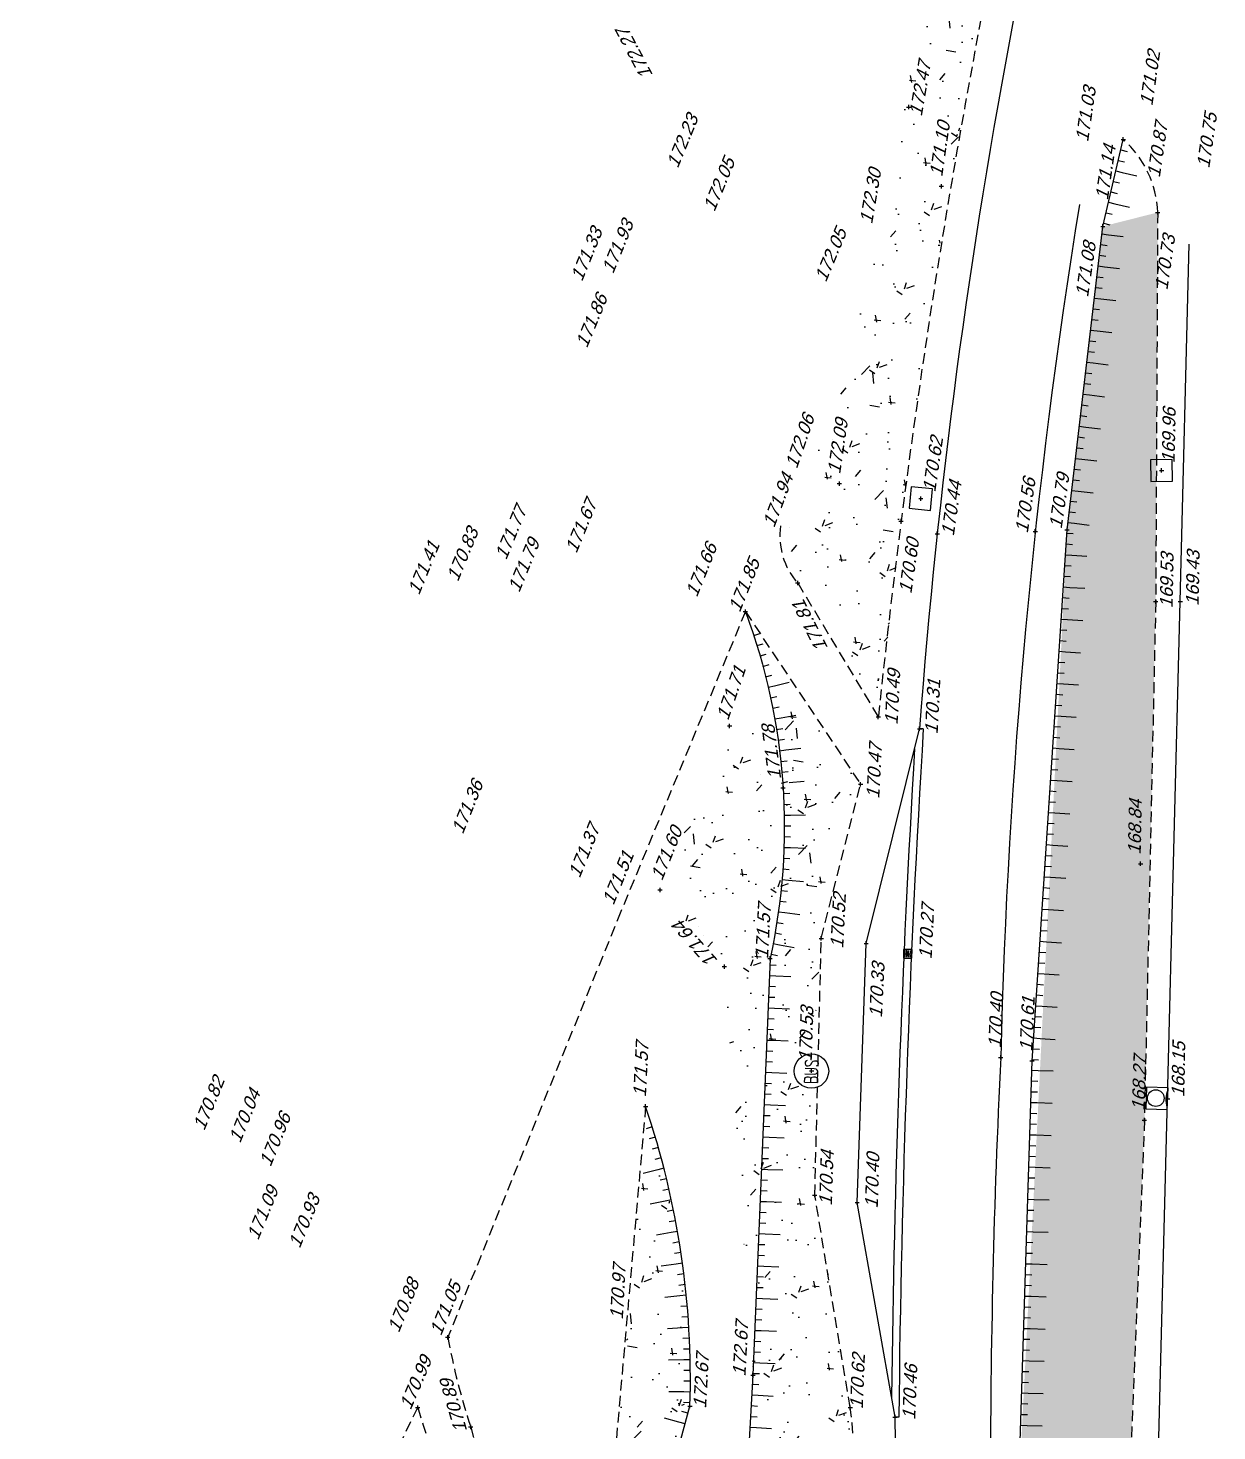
# Model space of a CAD drawing. Header units: metres. Extents: x 1633075 to 1634601, y 8175308 to 8177203.
# Drawn here: x 1634213.4 to 1634268.6, y 8176672 to 8176737.2 of the extents above; entities that cross this region are included whole.
import ezdxf

# ---------------------------------------------------------------- set-up
doc = ezdxf.new("R2010")
doc.units = ezdxf.units.M
doc.header["$LTSCALE"] = 2
doc.header["$PDMODE"] = 2
doc.header["$PDSIZE"] = 0.1
doc.linetypes.add('CACHE', pattern=[0.375, 0.25, -0.125])
doc.linetypes.add('CONTINU', pattern=[0])
for name, color, linetype in [('C15785 - ALLEE', 7, 'CACHE'), ('C15785 - ASSAINIS', 6, 'Continuous'), ('C15785 - BORDURES', 7, 'CONTINU'), ('C15785 - BTALUS', 3, 'CACHE'), ('C15785 - EP', 4, 'Continuous'), ('C15785 - HTALUS', 7, 'Continuous'), ('C15785 - MOBILIER', 252, 'Continuous'), ('C15785 - POINT 2D', 7, 'Continuous'), ('C15785 - Talus', 7, 'Continuous'), ('C15785 - VEGET', 3, 'Continuous'), ('C15785 - Z', 7, 'Continuous')]:
    doc.layers.add(name, color=color, linetype=linetype)
doc.styles.add('ASS', font='ROMANS.shx', dxfattribs={"width": 0.7, "height": 2.750686})
doc.styles.get("Standard").update_dxf_attribs({"font": 'arial.ttf'})
pattern_1 = [(49.50002714, (1050220.128, 8061047.714), (3.640772945, -0.350564668), [0.381, -4.191]), (354.50002714, (1050220.128, 8061047.714), (-0.671486242, 3.827137998), [0.3048, -3.3528]), (99.95102714, (1050220.4313, 8061047.6847), (2.969299724, 3.476555826), [0.3238, -3.5618]), (45.6842271, (1050220.1367, 8061048.73), (5.414037124, -0.888123595), [0.5715, -6.2865]), (96.1356271, (1050220.588, 8061048.656), (4.79108493, 4.906890634), [0.4857, -5.3427]), (350.6840271, (1050220.137, 8061048.73), (4.79109228, 4.90688181), [0.4572, -5.0292]), (20.50002714, (1050220.6425, 8061048.4715), (3.014334644, -2.071692516), [0.381, -4.191]), (325.50002714, (1050220.6425, 8061048.4715), (1.26813822, 3.672833305), [0.3048, -3.3528]), (70.95142714, (1050220.8937, 8061048.2988), (4.282464587, 1.601149064), [0.3238, -3.5618]), (37.00002714, (1050220.1279, 8061047.7139), (0.076526363, 1.6904973657), [0, -3.31216, 0, -3.4036, 0, -3.3655]), (7.00002714, (1050220.1279, 8061047.714), (1.353826008, 1.991873763), [0, -1.94056, 0, -3.23596, 0, -1.2827]), (327.00002714, (1050218.9951, 8061047.7238), (2.7107088696, -0.138233956), [0, -1.27, 0, -3.9624, 0, -5.2578]), (317.00002714, (1050218.487, 8061047.7282), (2.9669082965, 0.482658772), [0, -1.651, 0, -2.63144, 0, -3.7338])]

# ---------------------------------------------------------------- blocks, each defined once
blk = doc.blocks.new('BL16')
at = {"color": 0}
for p, q in [((0.5, 0.5), (-0.5, 0.5)), ((-0.5, 0.5), (-0.5, -0.5)), ((0.5, -0.5), (0.5, 0.5)), ((-0.5, -0.5), (0.5, -0.5))]:
    blk.add_line(p, q, dxfattribs=at)
blk = doc.blocks.new('TALH100A')
blk.add_line((0, 0.3), (0, 1))
blk = doc.blocks.new('TALH100B')
blk.add_line((0, 0), (0, 0.3))
blk = doc.blocks.new('TALB100A')
blk.add_line((0, -0.3), (0, -1))
blk = doc.blocks.new('TALB100B')
blk.add_line((0, 0), (0, -0.3))

msp = doc.modelspace()

# ---------------------------------------------------------------- hatches: boundary and pattern name
at = {"layer": 'C15785 - VEGET'}
h = msp.add_hatch(dxfattribs=at)
h.set_pattern_fill('AR-CONC', color=256, scale=0.02, angle=-0.49997, style=0)
h.set_pattern_definition(pattern_1)
h.paths.add_polyline_path([(1634261.534, 8176760.12), (1634262.789, 8176775.806), (1634260.839, 8176776.678), (1634253.149, 8176757.696), (1634255.183, 8176756.878), (1634256.016, 8176754.559), (1634255.596, 8176748.535), (1634255.165, 8176739.866), (1634253.359, 8176728.97), (1634250.638, 8176718.9), (1634248.675, 8176714.274), (1634248.664, 8176712.995), (1634249.362, 8176711.425), (1634252.87, 8176705.341), (1634255.092, 8176723.448), (1634257.5, 8176737.411)])
h = msp.add_hatch(dxfattribs=at)
h.set_pattern_fill('AR-CONC', color=256, scale=0.015, angle=-0.49997, style=0)
h.set_pattern_definition([(49.50002714, (1050220.1279, 8061047.714), (2.730579709, -0.262923501), [0.28575, -3.14325]), (354.50002714, (1050220.128, 8061047.714), (-0.503614682, 2.870353498), [0.2286, -2.5146]), (99.95102714, (1050220.3554, 8061047.692), (2.226974793, 2.607416869), [0.24285, -2.67135]), (45.68422714, (1050220.1345, 8061048.476), (4.060527843, -0.666092696), [0.428625, -4.714875]), (96.13562714, (1050220.473, 8061048.4204), (3.593313698, 3.680167975), [0.364275, -4.007025]), (350.6840271, (1050220.1345, 8061048.476), (3.59331921, 3.680161356), [0.3429, -3.7719]), (20.50002714, (1050220.5139, 8061048.282), (2.260750983, -1.553769387), [0.28575, -3.14325]), (325.50002714, (1050220.5139, 8061048.282), (0.951103664, 2.754624979), [0.2286, -2.5146]), (70.95142714, (1050220.7022, 8061048.1526), (3.21184844, 1.200861798), [0.24285, -2.67135]), (37.00002714, (1050220.1279, 8061047.7139), (0.0573947724, 1.2678730242), [0, -2.48412, 0, -2.5527, 0, -2.524125]), (7.00002714, (1050220.1279, 8061047.7139), (1.0153695058, 1.4939053223), [0, -1.45542, 0, -2.42697, 0, -0.962025]), (327.00002714, (1050219.2783, 8061047.7213), (2.0330316522, -0.103675467), [0, -0.9525, 0, -2.9718, 0, -3.94335]), (317.00002714, (1050218.8973, 8061047.7247), (2.2251812224, 0.3619940787), [0, -1.23825, 0, -1.97358, 0, -2.80035])])
h.paths.add_polyline_path([(1634263.294, 8176727.946), (1634265.843, 8176728.592), (1634265.75, 8176710.513), (1634265.228, 8176686.429), (1634264.145, 8176660.024), (1634258.408, 8176658.662), (1634259.361, 8176668.542), (1634261.634, 8176713.846)])
h = msp.add_hatch(dxfattribs=at)
h.set_pattern_fill('AR-CONC', color=256, scale=0.02, angle=-0.49997, style=0)
h.set_pattern_definition(pattern_1)
h.paths.add_polyline_path([(1634247.041, 8176674.577), (1634247.837, 8176693.936), (1634245.715, 8176693.557), (1634245.954, 8176704.737), (1634249.279, 8176705.784), (1634252.041, 8176702.031), (1634250.214, 8176694.868), (1634249.76, 8176688.715), (1634249.911, 8176682.94), (1634251.56, 8176673.071), (1634251.391, 8176668.27), (1634250.729, 8176662.195), (1634246.95, 8176661.742), (1634240.149, 8176663.868), (1634242.056, 8176686.959), (1634243.234, 8176682.449), (1634244.041, 8176677.212), (1634243.885, 8176673.322), (1634242.744, 8176668.102), (1634246.767, 8176668.675)])
h = msp.add_hatch(dxfattribs=at)
h.set_pattern_fill('AR-CONC', color=256, scale=0.02, angle=-0.49997, style=0)
h.set_pattern_definition(pattern_1)
h.paths.add_polyline_path([(1634247.041, 8176674.577), (1634245.715, 8176693.557), (1634247.837, 8176693.936)])
h.paths.add_polyline_path([(1634245.715, 8176693.557), (1634245.954, 8176704.737), (1634242.724, 8176697.115)])

# ---------------------------------------------------------------- linework, layer by layer
at = {"layer": 'C15785 - ALLEE'}
for points in [[(1634249.118, 8176711.378), (1634252.862, 8176705.154)], [(1634246.688, 8176710.049), (1634240.907, 8176696.118), (1634232.861, 8176676.337)], [(1634246.688, 8176710.049), (1634252.041, 8176702.031)], [(1634251.56, 8176673.071), (1634249.911, 8176682.94), (1634250.214, 8176694.868), (1634252.041, 8176702.031)]]:
    msp.add_lwpolyline(points, dxfattribs=at)
for centre, radius, start, end in [((1634643.509, 8176664.243), 392.784, 169.23962, 174.02144), ((1634251.538, 8176713.546), 3.249, 171.46361, 221.85155), ((1634263.533, 8176681.953), 31.181, 190.37582, 198.29157), ((1633937.77, 8176815.353), 326.342, 327.61642, 334.15214), ((1634249.034, 8176677.948), 18.235, 195.50496, 238.01665), ((1634216.676, 8176668.804), 35.144, 347.89422, 6.97324), ((1634246.735, 8176675.054), 13.13, 192.70637, 239.14352)]:
    msp.add_arc(centre, radius, start, end, dxfattribs=at)
at = {"layer": 'C15785 - ASSAINIS'}
for p, q in [((1634254.033, 8176694.354), (1634254.027, 8176693.954)), ((1634254.027, 8176693.954), (1634254.427, 8176693.948)), ((1634254.433, 8176694.348), (1634254.033, 8176694.354)), ((1634254.107, 8176693.993), (1634254.112, 8176694.313)), ((1634254.187, 8176693.992), (1634254.192, 8176694.312)), ((1634254.267, 8176693.991), (1634254.272, 8176694.311)), ((1634254.347, 8176693.989), (1634254.352, 8176694.309)), ((1634254.427, 8176693.948), (1634254.433, 8176694.348)), ((1634265.324, 8176687.954), (1634265.288, 8176686.955)), ((1634266.324, 8176687.917), (1634265.324, 8176687.954)), ((1634266.287, 8176686.918), (1634266.324, 8176687.917)), ((1634265.288, 8176686.955), (1634266.287, 8176686.918))]:
    msp.add_line(p, q, dxfattribs=at)
msp.add_circle((1634265.752, 8176687.447), 0.389, dxfattribs=at)
msp.add_arc((1634267.272, 8176687.39), 1.049, 155.07654, 200.71271, dxfattribs=at)
at = {"layer": 'C15785 - BORDURES'}
for points in [[(1634265.59, 8176659.551), (1634266.305, 8176687.418), (1634266.89, 8176710.525), (1634267.309, 8176727.126)], [(1634253.641, 8176672.625), (1634251.881, 8176682.601), (1634252.299, 8176694.631), (1634254.778, 8176704.607)], [(1634254.953, 8176704.596), (1634254.778, 8176704.607)], [(1634253.816, 8176672.618), (1634253.641, 8176672.625)]]:
    msp.add_lwpolyline(points, dxfattribs=at)
for centre, radius, start, end in [((1634548.375, 8176682.46), 294.432, 169.1921, 175.68619), ((1634550.976, 8176682.366), 292.507, 170.8329, 178.63486), ((1634892.692, 8176665.915), 638.911, 176.529015, 179.398425), ((1634892.692, 8176665.915), 639.261, 176.613429, 179.314988), ((1634653.546, 8176669.897), 395.472, 177.18281, 180.09582), ((1634183.2, 8176670.927), 70.462, 351.59285, 1.38013)]:
    msp.add_arc(centre, radius, start, end, dxfattribs=at)
at = {"layer": 'C15785 - BTALUS'}
for points in [[(1634265.843, 8176728.592), (1634265.75, 8176710.513), (1634265.228, 8176686.429), (1634264.145, 8176660.024)], [(1634242.052, 8176687.063), (1634240.001, 8176663.783)]]:
    msp.add_lwpolyline(points, dxfattribs=at)
msp.add_arc((1634261.092, 8176728.422), 4.754, 2.04689, 48.51175, dxfattribs=at)
at = {"layer": 'C15785 - HTALUS'}
msp.add_lwpolyline([(1634258.408, 8176658.662), (1634259.361, 8176668.542), (1634260.008, 8176689.181), (1634261.634, 8176713.846), (1634263.294, 8176727.946), (1634264.241, 8176731.983)], dxfattribs=at)
msp.add_lwpolyline([(1634246.688, 8176710.049, -0.143797), (1634247.837, 8176693.936), (1634247.041, 8176674.577), (1634246.685, 8176668.516), (1634242.749, 8176668.081), (1634244.112, 8176673.142, 0.089695), (1634242.052, 8176687.063, 0.089695)], format="xyb", dxfattribs=at)
at = {"layer": 'C15785 - MOBILIER'}
msp.add_circle((1634249.757, 8176688.702), 0.8, dxfattribs=at)
at = {"layer": 'C15785 - POINT 2D'}
for p in [(1634254.279, 8176733.491), (1634264.241, 8176731.983), (1634255.796, 8176729.809), (1634265.843, 8176728.592), (1634263.294, 8176727.946), (1634266.022, 8176716.606), (1634251.053, 8176715.998), (1634254.839, 8176715.3), (1634253.922, 8176714.254), (1634255.602, 8176713.664), (1634260.156, 8176713.771), (1634261.634, 8176713.846), (1634249.118, 8176711.378), (1634246.688, 8176710.049), (1634265.75, 8176710.513), (1634266.89, 8176710.525), (1634252.862, 8176705.154), (1634245.954, 8176704.737), (1634254.778, 8176704.607), (1634248.435, 8176701.868), (1634252.041, 8176702.031), (1634265.049, 8176698.334), (1634242.724, 8176697.115), (1634250.214, 8176694.868), (1634252.299, 8176694.631), (1634247.837, 8176693.936), (1634254.23, 8176694.151), (1634245.715, 8176693.557), (1634258.552, 8176689.334), (1634260.008, 8176689.181), (1634249.76, 8176688.715), (1634266.305, 8176687.418), (1634242.052, 8176687.063), (1634265.228, 8176686.429), (1634249.911, 8176682.94), (1634251.881, 8176682.601), (1634232.861, 8176676.337), (1634247.041, 8176674.577), (1634231.463, 8176673.073), (1634244.112, 8176673.142), (1634251.56, 8176673.071), (1634253.641, 8176672.625), (1634233.927, 8176672.167)]:
    msp.add_point(p, dxfattribs=at)

# ---------------------------------------------------------------- block references
at = {"layer": 'C15785 - EP'}
for p, rotation in [((1634266.022, 8176716.606), 1.102743157622345), ((1634254.839, 8176715.3), 84.24900150536762)]:
    msp.add_blockref('BL16', p, dxfattribs=dict(at, rotation=rotation))
at = {"layer": 'C15785 - Talus'}
for name, p, rotation in [('TALB100B', (1634264.013, 8176731.01), 76.79436728236622), ('TALB100B', (1634264.127, 8176731.497), 76.79436728236622), ('TALB100B', (1634263.898, 8176730.523), 76.79436728236622), ('TALB100A', (1634263.898, 8176730.523), 76.79436728236622), ('TALB100B', (1634263.784, 8176730.036), 76.79436728236622), ('TALB100B', (1634263.556, 8176729.063), 76.79436728236622), ('TALB100B', (1634263.67, 8176729.549), 76.79436728236622), ('TALB100A', (1634263.556, 8176729.063), 76.79436728236622), ('TALB100B', (1634263.442, 8176728.576), 76.79436728236622), ('TALB100B', (1634263.327, 8176728.089), 76.79436728236622), ('TALB100B', (1634263.194, 8176727.099), 83.28506651280411), ('TALB100B', (1634263.253, 8176727.595), 83.28506651280411), ('TALB100A', (1634263.253, 8176727.595), 83.28506651280411), ('TALB100B', (1634263.136, 8176726.602), 83.28506651280411), ('TALB100B', (1634263.077, 8176726.106), 83.28506651280411), ('TALB100A', (1634263.077, 8176726.106), 83.28506651280411), ('TALB100B', (1634262.96, 8176725.113), 83.28506651280411), ('TALB100B', (1634263.019, 8176725.609), 83.28506651280411), ('TALB100B', (1634262.902, 8176724.616), 83.28506651280411), ('TALB100A', (1634262.902, 8176724.616), 83.28506651280411), ('TALB100B', (1634262.843, 8176724.119), 83.28506651280411), ('TALB100B', (1634262.726, 8176723.126), 83.28506651280411), ('TALB100B', (1634262.785, 8176723.623), 83.28506651280411), ('TALB100B', (1634262.668, 8176722.63), 83.28506651280411), ('TALB100A', (1634262.726, 8176723.126), 83.28506651280411), ('TALB100B', (1634262.609, 8176722.133), 83.28506651280411), ('TALB100B', (1634262.551, 8176721.637), 83.28506651280411), ('TALB100A', (1634262.551, 8176721.637), 83.28506651280411), ('TALB100B', (1634262.434, 8176720.643), 83.28506651280411), ('TALB100B', (1634262.493, 8176721.14), 83.28506651280411), ('TALB100B', (1634262.376, 8176720.147), 83.28506651280411), ('TALB100A', (1634262.376, 8176720.147), 83.28506651280411), ('TALB100B', (1634262.317, 8176719.65), 83.28506651280411), ('TALB100B', (1634262.2, 8176718.657), 83.28506651280411), ('TALB100B', (1634262.259, 8176719.154), 83.28506651280411), ('TALB100A', (1634262.2, 8176718.657), 83.28506651280411), ('TALB100B', (1634262.142, 8176718.161), 83.28506651280411), ('TALB100B', (1634262.083, 8176717.664), 83.28506651280411), ('TALB100B', (1634261.966, 8176716.671), 83.28506651280411), ('TALB100B', (1634262.025, 8176717.167), 83.28506651280411), ('TALB100A', (1634262.025, 8176717.167), 83.28506651280411), ('TALB100B', (1634261.908, 8176716.174), 83.28506651280411), ('TALB100B', (1634261.849, 8176715.678), 83.28506651280411), ('TALB100A', (1634261.849, 8176715.678), 83.28506651280411), ('TALB100B', (1634261.732, 8176714.685), 83.28506651280411), ('TALB100B', (1634261.791, 8176715.181), 83.28506651280411), ('TALB100B', (1634261.674, 8176714.188), 83.28506651280411), ('TALB100A', (1634261.674, 8176714.188), 83.28506651280411), ('TALB100B', (1634261.624, 8176713.691), 86.22775406572458), ('TALB100B', (1634261.558, 8176712.693), 86.22775406572458), ('TALB100B', (1634261.591, 8176713.192), 86.22775406572458), ('TALB100B', (1634261.525, 8176712.194), 86.22775406572458), ('TALB100A', (1634261.558, 8176712.693), 86.22775406572458), ('TALB100B', (1634261.492, 8176711.695), 86.22775406572458), ('TALB100B', (1634261.459, 8176711.196), 86.22775406572458), ('TALB100A', (1634261.459, 8176711.196), 86.22775406572458), ('TALB100B', (1634261.393, 8176710.198), 86.22775406572458), ('TALB100B', (1634261.426, 8176710.697), 86.22775406572458), ('TALB100B', (1634261.36, 8176709.699), 86.22775406572458), ('TALB100A', (1634261.36, 8176709.699), 86.22775406572458), ('TALH100B', (1634247.075, 8176708.943), 288.1020892576057), ('TALB100B', (1634261.327, 8176709.2), 86.22775406572458), ('TALH100B', (1634247.226, 8176708.467), 287.1026740574516), ('TALB100B', (1634261.262, 8176708.203), 86.22775406572458), ('TALB100B', (1634261.295, 8176708.702), 86.22775406572458), ('TALB100A', (1634261.262, 8176708.203), 86.22775406572458), ('TALH100B', (1634247.369, 8176707.988), 286.1032588415922), ('TALH100B', (1634247.503, 8176707.506), 285.1038436429073), ('TALB100B', (1634261.229, 8176707.704), 86.22775406572458), ('TALH100B', (1634247.629, 8176707.022), 284.1044284429786), ('TALB100B', (1634261.196, 8176707.205), 86.22775406572458), ('TALH100B', (1634247.747, 8176706.536), 283.1050132298301), ('TALH100A', (1634247.747, 8176706.536), 283.1050132298301), ('TALB100B', (1634261.13, 8176706.207), 86.22775406572458), ('TALB100B', (1634261.163, 8176706.706), 86.22775406572458), ('TALB100A', (1634261.163, 8176706.706), 86.22775406572458), ('TALH100B', (1634247.856, 8176706.048), 282.1055980355607), ('TALH100B', (1634247.956, 8176705.559), 281.1061828267034), ('TALB100B', (1634261.097, 8176705.708), 86.22775406572458), ('TALH100B', (1634248.049, 8176705.067), 280.1067676133304), ('TALH100A', (1634248.049, 8176705.067), 280.1067676133304), ('TALB100B', (1634261.064, 8176705.209), 86.22775406572458), ('TALB100A', (1634261.064, 8176705.209), 86.22775406572458), ('TALH100B', (1634248.132, 8176704.574), 279.1073524189837), ('TALB100B', (1634261.031, 8176704.71), 86.22775406572458), ('TALH100B', (1634248.207, 8176704.08), 278.1079372085544), ('TALH100B', (1634248.273, 8176703.584), 277.1085220117839), ('TALH100A', (1634248.273, 8176703.584), 277.1085220117839), ('TALB100B', (1634260.966, 8176703.712), 86.22775406572458), ('TALB100B', (1634260.999, 8176704.211), 86.22775406572458), ('TALB100A', (1634260.966, 8176703.712), 86.22775406572458), ('TALH100B', (1634248.331, 8176703.088), 276.1091068007262), ('TALB100B', (1634260.933, 8176703.213), 86.22775406572458), ('TALH100B', (1634248.379, 8176702.59), 275.1096915938929), ('TALB100B', (1634260.9, 8176702.715), 86.22775406572458), ('TALH100B', (1634248.363, 8176702.082), 284.4078063558337), ('TALH100A', (1634248.42, 8176702.092), 274.1102763969208), ('TALB100B', (1634260.834, 8176701.717), 86.22775406572458), ('TALB100B', (1634260.867, 8176702.216), 86.22775406572458), ('TALB100A', (1634260.867, 8176702.216), 86.22775406572458), ('TALH100B', (1634248.451, 8176701.593), 273.1108611937872), ('TALH100B', (1634248.474, 8176701.093), 272.1114459810598), ('TALB100B', (1634260.801, 8176701.218), 86.22775406572458), ('TALH100B', (1634248.488, 8176700.593), 271.1120307750502), ('TALH100A', (1634248.488, 8176700.593), 271.1120307750502), ('TALB100B', (1634260.768, 8176700.719), 86.22775406572458), ('TALB100A', (1634260.768, 8176700.719), 86.22775406572458), ('TALH100B', (1634248.493, 8176700.093), 270.1126155778686), ('TALB100B', (1634260.702, 8176699.721), 86.22775406572458), ('TALB100B', (1634260.735, 8176700.22), 86.22775406572458), ('TALH100B', (1634248.478, 8176699.093), 268.1137851610109), ('TALH100B', (1634248.49, 8176699.593), 269.1132003735796), ('TALH100A', (1634248.478, 8176699.093), 268.1137851610109), ('TALB100B', (1634260.67, 8176699.222), 86.22775406572458), ('TALB100A', (1634260.67, 8176699.222), 86.22775406572458), ('TALH100B', (1634248.457, 8176698.594), 267.1143699535568), ('TALB100B', (1634260.637, 8176698.723), 86.22775406572458), ('TALH100B', (1634248.427, 8176698.095), 266.1149547551188), ('TALB100B', (1634260.571, 8176697.725), 86.22775406572458), ('TALB100B', (1634260.604, 8176698.224), 86.22775406572458), ('TALB100A', (1634260.571, 8176697.725), 86.22775406572458), ('TALH100B', (1634248.342, 8176697.098), 264.1161243411685), ('TALH100B', (1634248.389, 8176697.596), 265.1155395490526), ('TALH100A', (1634248.389, 8176697.596), 265.1155395490526), ('TALB100B', (1634260.538, 8176697.226), 86.22775406572458), ('TALH100B', (1634248.287, 8176696.602), 263.116709146903), ('TALB100B', (1634260.505, 8176696.728), 86.22775406572458), ('TALH100B', (1634248.222, 8176696.106), 262.117293939352), ('TALH100A', (1634248.222, 8176696.106), 262.117293939352), ('TALB100B', (1634260.472, 8176696.229), 86.22775406572458), ('TALB100A', (1634260.472, 8176696.229), 86.22775406572458), ('TALH100B', (1634248.068, 8176695.118), 260.118463519106), ('TALH100B', (1634248.15, 8176695.611), 261.1178787350643), ('TALB100B', (1634260.406, 8176695.231), 86.22775406572458), ('TALB100B', (1634260.439, 8176695.73), 86.22775406572458), ('TALH100B', (1634247.978, 8176694.626), 259.1190483267092), ('TALH100A', (1634247.978, 8176694.626), 259.1190483267092), ('TALB100B', (1634260.374, 8176694.732), 86.22775406572458), ('TALB100A', (1634260.374, 8176694.732), 86.22775406572458), ('TALH100B', (1634247.879, 8176694.136), 258.1196331212686), ('TALB100B', (1634260.341, 8176694.233), 86.22775406572458), ('TALH100B', (1634247.804, 8176693.141), 267.6455521600853), ('TALH100B', (1634247.824, 8176693.641), 267.6455521600853), ('TALB100B', (1634260.275, 8176693.235), 86.22775406572458), ('TALB100B', (1634260.308, 8176693.734), 86.22775406572458), ('TALB100A', (1634260.275, 8176693.235), 86.22775406572458), ('TALH100B', (1634247.783, 8176692.641), 267.6455521600853), ('TALH100A', (1634247.804, 8176693.141), 267.6455521600853), ('TALB100B', (1634260.242, 8176692.736), 86.22775406572458), ('TALH100B', (1634247.763, 8176692.142), 267.6455521600853), ('TALB100B', (1634260.209, 8176692.237), 86.22775406572458), ('TALH100B', (1634247.742, 8176691.642), 267.6455521600853), ('TALH100A', (1634247.742, 8176691.642), 267.6455521600853), ('TALB100B', (1634260.143, 8176691.239), 86.22775406572458), ('TALB100B', (1634260.176, 8176691.738), 86.22775406572458), ('TALB100A', (1634260.176, 8176691.738), 86.22775406572458), ('TALH100B', (1634247.701, 8176690.643), 267.6455521600853), ('TALH100B', (1634247.722, 8176691.143), 267.6455521600853), ('TALB100B', (1634260.11, 8176690.741), 86.22775406572458), ('TALH100B', (1634247.681, 8176690.144), 267.6455521600853), ('TALH100A', (1634247.681, 8176690.144), 267.6455521600853), ('TALB100B', (1634260.077, 8176690.242), 86.22775406572458), ('TALB100A', (1634260.077, 8176690.242), 86.22775406572458), ('TALH100B', (1634247.66, 8176689.644), 267.6455521600853), ('TALB100B', (1634260.012, 8176689.244), 86.22775406572458), ('TALB100B', (1634260.045, 8176689.743), 86.22775406572458), ('TALH100B', (1634247.619, 8176688.645), 267.6455521600853), ('TALH100B', (1634247.64, 8176689.144), 267.6455521600853), ('TALH100A', (1634247.619, 8176688.645), 267.6455521600853), ('TALB100B', (1634259.994, 8176688.744), 88.20683820632001), ('TALB100A', (1634259.994, 8176688.744), 88.20683820632001), ('TALH100B', (1634247.598, 8176688.145), 267.6455521600853), ('TALB100B', (1634259.978, 8176688.244), 88.20683820632001), ('TALH100B', (1634247.578, 8176687.646), 267.6455521600853), ('TALB100B', (1634259.963, 8176687.745), 88.20683820632001), ('TALH100B', (1634247.537, 8176686.646), 267.6455521600853), ('TALH100B', (1634247.557, 8176687.146), 267.6455521600853), ('TALH100A', (1634247.557, 8176687.146), 267.6455521600853), ('TALB100B', (1634259.931, 8176686.745), 88.20683820632001), ('TALB100B', (1634259.947, 8176687.245), 88.20683820632001), ('TALB100A', (1634259.947, 8176687.245), 88.20683820632001), ('TALH100B', (1634242.36, 8176686.112), 107.2172718835485), ('TALH100B', (1634247.516, 8176686.147), 267.6455521600853), ('TALB100B', (1634259.916, 8176686.245), 88.20683820632001), ('TALH100B', (1634242.505, 8176685.633), 106.4927505989696), ('TALH100B', (1634247.496, 8176685.647), 267.6455521600853), ('TALH100A', (1634247.496, 8176685.647), 267.6455521600853), ('TALB100B', (1634259.9, 8176685.746), 88.20683820632001), ('TALB100A', (1634259.9, 8176685.746), 88.20683820632001), ('TALH100B', (1634242.644, 8176685.153), 105.7682293361714), ('TALH100B', (1634242.777, 8176684.671), 105.0437080587405), ('TALH100B', (1634247.475, 8176685.148), 267.6455521600853), ('TALB100B', (1634259.869, 8176684.746), 88.20683820632001), ('TALB100B', (1634259.884, 8176685.246), 88.20683820632001), ('TALH100A', (1634242.904, 8176684.187), 104.3191867797301), ('TALH100B', (1634242.904, 8176684.187), 104.3191867797301), ('TALH100B', (1634247.434, 8176684.149), 267.6455521600853), ('TALH100B', (1634247.455, 8176684.648), 267.6455521600853), ('TALH100A', (1634247.434, 8176684.149), 267.6455521600853), ('TALB100B', (1634259.853, 8176684.246), 88.20683820632001), ('TALB100A', (1634259.853, 8176684.246), 88.20683820632001), ('TALH100B', (1634243.024, 8176683.702), 103.5946655116096), ('TALH100B', (1634247.414, 8176683.649), 267.6455521600853), ('TALB100B', (1634259.837, 8176683.747), 88.20683820632001), ('TALH100B', (1634243.139, 8176683.215), 102.8701442462029), ('TALH100B', (1634243.247, 8176682.727), 102.145622962907), ('TALH100B', (1634247.393, 8176683.149), 267.6455521600853), ('TALB100B', (1634259.806, 8176682.747), 88.20683820632001), ('TALB100B', (1634259.822, 8176683.247), 88.20683820632001), ('TALB100A', (1634259.806, 8176682.747), 88.20683820632001), ('TALH100A', (1634243.247, 8176682.727), 102.145622962907), ('TALH100B', (1634243.349, 8176682.238), 101.4211016928963), ('TALH100B', (1634247.352, 8176682.15), 267.6455521600853), ('TALH100B', (1634247.372, 8176682.65), 267.6455521600853), ('TALH100A', (1634247.372, 8176682.65), 267.6455521600853), ('TALB100B', (1634259.79, 8176682.247), 88.20683820632001), ('TALH100B', (1634243.445, 8176681.747), 100.6965804268123), ('TALH100B', (1634247.331, 8176681.651), 267.6455521600853), ('TALB100B', (1634259.775, 8176681.748), 88.20683820632001), ('TALH100A', (1634243.535, 8176681.255), 99.97205915871814), ('TALH100B', (1634243.535, 8176681.255), 99.97205915871814), ('TALH100B', (1634243.618, 8176680.762), 99.24753787862849), ('TALH100B', (1634247.311, 8176681.151), 267.6455521600853), ('TALH100A', (1634247.311, 8176681.151), 267.6455521600853), ('TALB100B', (1634259.759, 8176681.248), 88.20683820632001), ('TALB100A', (1634259.759, 8176681.248), 88.20683820632001), ('TALH100B', (1634243.696, 8176680.268), 98.52301660687743), ('TALH100B', (1634247.27, 8176680.152), 267.6455521600853), ('TALH100B', (1634247.29, 8176680.652), 267.6455521600853), ('TALB100B', (1634259.728, 8176680.248), 88.20683820632001), ('TALB100B', (1634259.744, 8176680.748), 88.20683820632001), ('TALH100A', (1634243.767, 8176679.773), 97.79849533608113), ('TALH100B', (1634243.767, 8176679.773), 97.79849533608113), ('TALH100B', (1634247.249, 8176679.652), 267.6455521600853), ('TALH100A', (1634247.249, 8176679.652), 267.6455521600853), ('TALB100B', (1634259.712, 8176679.749), 88.20683820632001), ('TALB100A', (1634259.712, 8176679.749), 88.20683820632001), ('TALH100B', (1634243.831, 8176679.277), 97.07397406233548), ('TALH100B', (1634247.229, 8176679.153), 267.6455521600853), ('TALB100B', (1634259.697, 8176679.249), 88.20683820632001), ('TALH100A', (1634243.942, 8176678.284), 95.62493152845016), ('TALH100B', (1634243.89, 8176678.781), 96.34945279397498), ('TALH100B', (1634243.942, 8176678.284), 95.62493152845016), ('TALH100B', (1634247.188, 8176678.154), 267.6455521600853), ('TALH100B', (1634247.208, 8176678.653), 267.6455521600853), ('TALB100B', (1634259.665, 8176678.249), 88.20683820632001), ('TALB100B', (1634259.681, 8176678.749), 88.20683820632001), ('TALB100A', (1634259.665, 8176678.249), 88.20683820632001), ('TALH100B', (1634243.988, 8176677.786), 94.90041025130037), ('TALH100B', (1634247.167, 8176677.654), 267.6455521600853), ('TALH100A', (1634247.188, 8176678.154), 267.6455521600853), ('TALB100B', (1634259.65, 8176677.749), 88.20683820632001), ('TALH100B', (1634244.027, 8176677.287), 94.17588897082564), ('TALH100B', (1634247.147, 8176677.155), 267.6455521600853), ('TALB100B', (1634259.634, 8176677.25), 88.20683820632001), ('TALH100A', (1634244.061, 8176676.788), 93.45136769918912), ('TALH100B', (1634244.061, 8176676.788), 93.45136769918912), ('TALH100B', (1634244.087, 8176676.289), 92.7268464331524), ('TALH100B', (1634247.126, 8176676.655), 267.6455521600853), ('TALH100A', (1634247.126, 8176676.655), 267.6455521600853), ('TALB100B', (1634259.603, 8176676.25), 88.20683820632001), ('TALB100B', (1634259.618, 8176676.75), 88.20683820632001), ('TALB100A', (1634259.618, 8176676.75), 88.20683820632001), ('TALH100B', (1634244.108, 8176675.79), 92.00232516315596), ('TALH100B', (1634247.085, 8176675.656), 267.6455521600853), ('TALH100B', (1634247.105, 8176676.155), 267.6455521600853), ('TALB100B', (1634259.587, 8176675.75), 88.20683820632001), ('TALH100A', (1634244.122, 8176675.29), 91.27780389046136), ('TALH100B', (1634244.122, 8176675.29), 91.27780389046136), ('TALH100B', (1634247.064, 8176675.156), 267.6455521600853), ('TALH100A', (1634247.064, 8176675.156), 267.6455521600853), ('TALB100B', (1634259.571, 8176675.251), 88.20683820632001), ('TALB100A', (1634259.571, 8176675.251), 88.20683820632001), ('TALH100B', (1634244.13, 8176674.79), 90.5532826165567), ('TALH100B', (1634244.132, 8176674.29), 89.8287613531254), ('TALH100B', (1634247.044, 8176674.657), 267.6455521600853), ('TALB100B', (1634259.54, 8176674.251), 88.20683820632001), ('TALB100B', (1634259.556, 8176674.751), 88.20683820632001), ('TALH100A', (1634244.127, 8176673.79), 89.10424006897856), ('TALH100B', (1634244.127, 8176673.79), 89.10424006897856), ('TALH100B', (1634246.987, 8176673.658), 266.6395069141147), ('TALH100B', (1634247.016, 8176674.157), 266.6395069141147), ('TALH100A', (1634246.987, 8176673.658), 266.6395069141147), ('TALB100B', (1634259.524, 8176673.751), 88.20683820632001), ('TALB100A', (1634259.524, 8176673.751), 88.20683820632001), ('TALH100B', (1634244.116, 8176673.29), 88.37971880610765), ('TALH100B', (1634246.957, 8176673.159), 266.6395069141147), ('TALB100B', (1634259.509, 8176673.252), 88.20683820632001), ('TALH100A', (1634243.89, 8176672.319), 74.92284824134593), ('TALH100B', (1634243.89, 8176672.319), 74.92284824134593), ('TALH100B', (1634244.02, 8176672.802), 74.92284824134593), ('TALH100B', (1634246.928, 8176672.66), 266.6395069141147), ('TALB100B', (1634259.493, 8176672.752), 88.20683820632001), ('TALH100B', (1634246.899, 8176672.161), 266.6395069141147), ('TALH100A', (1634246.899, 8176672.161), 266.6395069141147), ('TALB100B', (1634259.478, 8176672.252), 88.20683820632001), ('TALB100A', (1634259.478, 8176672.252), 88.20683820632001)]:
    msp.add_blockref(name, p, dxfattribs=dict(at, rotation=rotation))

# ---------------------------------------------------------------- texts
at = {"layer": 'C15785 - MOBILIER', "style": 'ASS', "width": 0.7}
msp.add_text('BUS', height=0.6, rotation=88.21432, dxfattribs=at).set_placement((1634250.038, 8176688.101))
at = {"layer": 'C15785 - Z', "oblique": 18}
for s, rotation, p in [(' 172.27', 478.00524, (1634242.516, 8176734.773, 172.271)), (' 171.02', 441.69479, (1634265.561, 8176733.285, 171.015)), (' 172.47', 440.26896, (1634254.843, 8176732.798, 172.465)), (' 171.03', 441.69479, (1634262.576, 8176731.611, 171.032)), (' 172.23', 427.62392, (1634243.456, 8176730.393, 172.231)), (' 171.10', 441.69479, (1634255.797, 8176729.989, 171.095)), (' 170.87', 441.69479, (1634265.908, 8176729.955, 170.868)), (' 170.75', 441.69479, (1634268.205, 8176730.389, 170.749)), (' 171.14', 441.69479, (1634263.496, 8176728.909, 171.139)), (' 172.05', 427.62392, (1634245.159, 8176728.376, 172.047)), (' 172.30', 440.26896, (1634252.536, 8176727.797, 172.3)), (' 171.93', 427.62392, (1634240.45, 8176725.49, 171.927)), (' 171.33', 427.62392, (1634239.005, 8176725.133, 171.328)), (' 172.05', 427.36518, (1634250.339, 8176725.102, 172.052)), (' 170.73', 441.69479, (1634266.26, 8176724.729, 170.733)), (' 171.08', 441.69479, (1634262.574, 8176724.396, 171.08)), (' 171.86', 427.62392, (1634239.235, 8176722.04, 171.864)), (' 172.06', 431.00954, (1634249.003, 8176716.43, 172.056)), (' 169.96', 448.84946, (1634266.624, 8176716.706, 169.964)), (' 172.09', 441.69479, (1634251.055, 8176716.178, 172.094)), (' 170.62', 441.69479, (1634255.475, 8176715.343, 170.615)), (' 171.94', 429.44013, (1634247.942, 8176713.691, 171.943)), (' 170.44', 441.69479, (1634256.335, 8176713.3, 170.442)), (' 170.56', 441.69479, (1634259.773, 8176713.434, 170.562)), (' 170.79', 441.69479, (1634261.347, 8176713.639, 170.788)), (' 171.67', 427.62392, (1634238.747, 8176712.504, 171.674)), (' 171.77', 427.62392, (1634235.484, 8176712.198, 171.769)), (' 170.83', 427.62392, (1634233.242, 8176711.191, 170.83)), (' 171.41', 427.62392, (1634231.433, 8176710.562, 171.414)), (' 171.79', 427.62392, (1634236.087, 8176710.68, 171.79)), (' 171.66', 428.07182, (1634244.346, 8176710.464, 171.663)), (' 170.60', 441.69479, (1634254.365, 8176710.624, 170.603)), (' 169.53', 448.84946, (1634266.53, 8176709.967, 169.531)), (' 169.43', 448.84946, (1634267.741, 8176710.073, 169.425)), (' 171.85', 428.07182, (1634246.337, 8176709.755, 171.85)), (' 171.81', 476.8103, (1634250.643, 8176708.158, 171.805)), (' 171.71', 430.89318, (1634245.805, 8176704.737, 171.71)), (' 170.49', 447.1174, (1634253.746, 8176704.543, 170.492)), (' 170.31', 447.1174, (1634255.608, 8176704.103, 170.313)), (' 171.78', 457.41493, (1634248.387, 8176702.043, 171.777)), (' 170.47', 447.1174, (1634252.894, 8176701.108, 170.469)), (' 171.36', 427.86293, (1634233.469, 8176699.454, 171.359)), (' 168.84', 448.84946, (1634265.05, 8176698.514, 168.843)), (' 171.37', 427.86293, (1634238.897, 8176697.412, 171.37)), (' 171.60', 427.86293, (1634242.726, 8176697.295, 171.599)), (' 171.51', 427.86293, (1634240.469, 8176696.156, 171.506)), (' 170.52', 447.1174, (1634251.22, 8176694.148, 170.522)), (' 171.57', 447.1174, (1634247.73, 8176693.663, 171.565)), (' 170.27', 447.1174, (1634255.328, 8176693.649, 170.271)), (' 171.64', 491.48917, (1634245.585, 8176693.673, 171.64)), (' 170.33', 447.1174, (1634253.021, 8176690.927, 170.329)), (' 170.40', 447.42677, (1634258.553, 8176689.514, 170.398)), (' 170.61', 447.42677, (1634260.009, 8176689.361, 170.608)), (' 170.53', 448.16144, (1634249.762, 8176688.895, 170.525)), (' 171.57', 447.1174, (1634242.054, 8176687.243, 171.568)), (' 168.15', 448.84946, (1634267.073, 8176687.248, 168.146)), (' 168.27', 448.12802, (1634265.229, 8176686.609, 168.269)), (' 170.82', 427.86293, (1634221.456, 8176685.681, 170.816)), (' 170.04', 427.86293, (1634223.122, 8176685.1, 170.044)), (' 170.96', 427.86293, (1634224.538, 8176684.003, 170.961)), (' 170.54', 448.16144, (1634250.699, 8176682.2, 170.542)), (' 170.40', 448.16144, (1634252.829, 8176682.077, 170.396)), (' 171.09', 427.86293, (1634223.961, 8176680.592, 171.085)), (' 170.93', 427.86293, (1634225.893, 8176680.214, 170.926)), (' 170.97', 446.91887, (1634240.981, 8176676.908, 170.97)), (' 170.88', 427.86293, (1634230.498, 8176676.291, 170.88)), (' 171.05', 427.86293, (1634232.456, 8176676.15, 171.048)), (' 172.67', 446.91887, (1634246.677, 8176674.267, 172.665)), (' 170.99', 426.75499, (1634231.041, 8176672.71, 170.993)), (' 172.67', 446.91887, (1634244.848, 8176672.775, 172.668)), (' 170.62', 447.69261, (1634252.132, 8176672.759, 170.616)), (' 170.46', 447.69261, (1634254.567, 8176672.25, 170.46)), (' 170.89', 466.07709, (1634233.835, 8176671.767, 170.892))]:
    msp.add_text(s, height=0.6, rotation=rotation, dxfattribs=at).set_placement(p)

doc.saveas('drawing.dxf')
